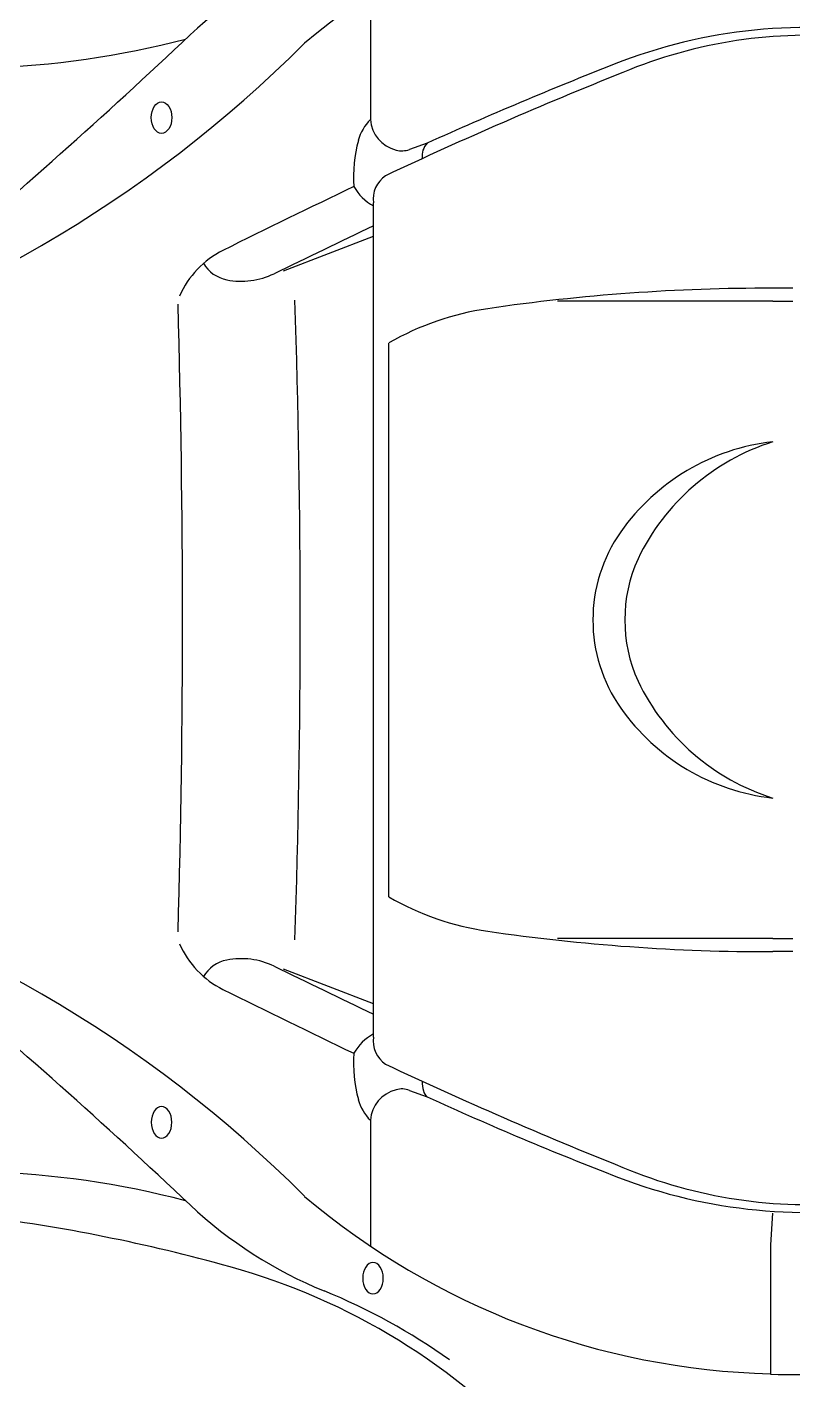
# Model space of a CAD drawing. Extents: x 409 to 498, y 628 to 778.
# Drawn here: x 471.3 to 483.42, y 677.93 to 699.34 of the extents above; entities that cross this region are included whole.
import ezdxf

# ---------------------------------------------------------------- set-up
doc = ezdxf.new("R2010")
doc.units = 0
doc.header["$MEASUREMENT"] = 0
doc.layers.add('1', color=4, linetype='Continuous')

# ---------------------------------------------------------------- blocks, each defined once
blk = doc.blocks.new('2011PULSE')
at = {"layer": '1', "color": 3, "linetype": 'Continuous'}
for p, q in [((68.152, 54.418), (68.152, 52.419)), ((69.051, 52.046), (68.769, 51.946)), ((68.971, 51.801), (68.971, 51.806)), ((66.777, 50.027), (68.2, 50.575)), ((68.2, 38.425), (66.777, 38.973)), ((68.769, 37.054), (69.051, 36.954)), ((68.971, 37.194), (68.971, 37.199)), ((68.152, 36.581), (68.152, 34.582)), ((74.514, 35.111), (74.483, 34.612)), ((74.483, 34.612), (74.483, 32.563))]:
    blk.add_line(p, q, dxfattribs=at)
at = {"layer": '1', "color": 4, "linetype": 'Continuous'}
for p, q in [((68.2, 37.899), (68.2, 51.101)), ((74.839, 49.75), (74.519, 49.75)), ((74.519, 49.543), (71.112, 49.543)), ((74.519, 49.543), (74.839, 49.543)), ((68.445, 40.117), (68.445, 48.883)), ((74.519, 39.457), (71.112, 39.457)), ((74.519, 39.457), (74.839, 39.457)), ((74.839, 39.25), (74.519, 39.25))]:
    blk.add_line(p, q, dxfattribs=at)
at = {"layer": '1', "color": 3, "linetype": 'Continuous'}
for centre, radius, start, end in [((74.796, 44.533), 11.908, 91.508, 130.2031), ((70.011, 48.757), 6.871, 112.1412, 133.2711), ((-5.008, 128.446), 102.574, 310.1544, 313.27105), ((75.065, 45.564), 8.313, 79.9794, 111.5483), ((52.827, 67.894), 20.187, 285.145, 315.0352), ((61.67, 67.15), 13.917, 271.5883, 284.7951), ((97.355, -10.882), 69.001, 111.54827, 114.21726), ((68.674, 51.896), 0.739, 134.9461, 164.7565), ((68.69, 52.461), 0.54, 184.4867, 255.8122), ((70.053, 51.52), 2.168, 164.7565, 184.2571), ((69.265, 51.843), 0.295, 136.874, 187.2087), ((68.65, 52.299), 0.374, 255.8122, 288.6775), ((138.897, -96.788), 164.285, 115.60841, 116.41213), ((68.565, 51.731), 0.77, 208.8838, 241.6711), ((66.466, 49.046), 1.454, 116.4121, 156.4756), ((65.987, 50.43), 0.557, 210.762, 258.9026), ((66.109, 51.05), 1.189, 258.9026, 295.8453), ((-109.078, 44.506), 174.257, 358.37504, 1.6418), ((-81.802, 44.504), 148.845, 358.05013, 1.94707), ((53.013, 21.354), 19.885, 44.8507, 75.1775), ((66.466, 39.954), 1.454, 203.5244, 243.5879), ((65.987, 38.57), 0.557, 101.0974, 149.238), ((66.109, 37.95), 1.189, 64.1547, 101.0974), ((-5.008, -39.445), 102.574, 46.72895, 49.8456), ((138.897, 185.788), 164.285, 243.58787, 244.39159), ((68.565, 37.269), 0.77, 118.3289, 151.1162), ((70.053, 37.48), 2.168, 175.7429, 195.2435), ((68.69, 36.539), 0.54, 104.1878, 175.5133), ((68.652, 36.772), 0.306, 67.0233, 107.9426), ((69.482, 37.184), 0.511, 178.9324, 195.7106), ((69.166, 37.096), 0.183, 195.7106, 230.8222), ((68.674, 37.104), 0.739, 195.2435, 225.0539), ((90.722, 84.126), 51.912, 245.3258, 248.9508), ((61.67, 21.851), 13.917, 75.2049, 88.4117), ((75.064, 43.441), 8.318, 248.9508, 280.0206), ((74.796, 44.472), 11.908, 229.7969, 268.492), ((70.011, 40.244), 6.871, 226.7289, 247.8588), ((58.495, 7.544), 27.734, 74.4421, 82.9102), ((63.144, 24.242), 10.401, 42.3195, 74.4421), ((63.759, 24.878), 9.718, 54.4778, 67.8588), ((74.803, 44.5), 11.942, 268.4643, 286.7744)]:
    blk.add_arc(centre, radius, start, end, dxfattribs=at)
at = {"layer": '1', "color": 4}
for centre, radius, start, end in [((75.08, 46.161), 7.593, 84.4553, 112.7372), ((98.691, -13.033), 71.321, 111.85164, 115.14144), ((68.652, 51.158), 0.456, 125.0195, 187.1847), ((74.459, 19.023), 30.727, 89.8885, 98.3266), ((70.648, 45.059), 4.414, 98.3266, 119.949), ((74.899, 43.934), 3.406, 96.4175, 144.8558), ((75.587, 43.935), 3.548, 107.5313, 154.4102), ((74.1, 44.5), 2.427, 144.9207, 215.0793), ((74.519, 44.5), 2.341, 155.5803, 204.4197), ((75.587, 45.065), 3.548, 205.5898, 252.4687), ((74.899, 45.066), 3.406, 215.1442, 263.5825), ((70.648, 43.941), 4.414, 240.051, 261.6734), ((74.459, 69.977), 30.727, 261.6734, 270.1115), ((68.652, 37.842), 0.456, 172.8153, 234.9805), ((98.691, 102.033), 71.321, 244.85856, 248.14836), ((75.08, 42.839), 7.593, 247.2628, 275.5447)]:
    blk.add_arc(centre, radius, start, end, dxfattribs=at)
at = {"layer": '1', "color": 2, "linetype": 'Continuous'}
for centre, start, end in [((253.074, -334.928), 115.61148, 115.84529), ((253.074, 423.928), 244.15471, 244.38852)]:
    blk.add_arc(centre, 427.687, start, end, dxfattribs=at)
at = {"layer": '1', "color": 2}
blk.add_ellipse((64.847, 52.451), major_axis=(0, 0.25), ratio=0.649149, dxfattribs=at)
at = {"layer": '1', "color": 2, "extrusion": (0, 0, -1)}
for centre in [(64.847, 36.549), (68.193, 34.082)]:
    blk.add_ellipse(centre, major_axis=(0, -0.25), ratio=0.649149, dxfattribs=at)

msp = doc.modelspace()

# ---------------------------------------------------------------- block references
at = {"layer": '1'}
msp.add_blockref('2011PULSE', (408.577, 645.46), dxfattribs=at)

doc.saveas('drawing.dxf')
